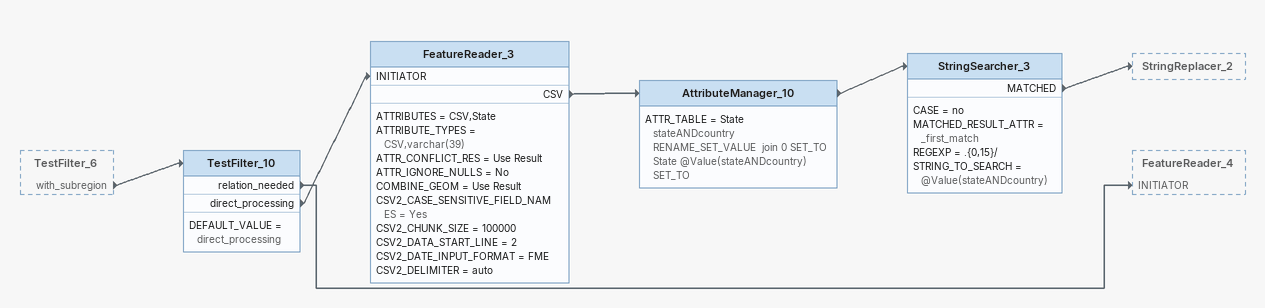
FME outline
TestFilter_6 [outside]
    with_subregion -> TestFilter_10
TestFilter_10
    DEFAULT_VALUE = direct_processing
    relation_needed -> FeatureReader_4 [INITIATOR]
    direct_processing -> FeatureReader_3 [INITIATOR]
FeatureReader_3
    ATTRIBUTES = CSV,State
    ATTRIBUTE_TYPES = CSV,varchar(39)
    ATTR_CONFLICT_RES = Use Result
    ATTR_IGNORE_NULLS = No
    COMBINE_GEOM = Use Result
    CSV2_CASE_SENSITIVE_FIELD_NAMES = Yes
    CSV2_CHUNK_SIZE = 100000
    CSV2_DATA_START_LINE = 2
    CSV2_DATE_INPUT_FORMAT = FME
    CSV2_DELIMITER = auto
    CSV -> AttributeManager_10
AttributeManager_10
    ATTR_TABLE = State stateANDcountry  RENAME_SET_VALUE  join 0 SET_TO  State @Value(stateANDcountry) SET_TO
    -> StringSearcher_3
StringSearcher_3
    CASE = no
    MATCHED_RESULT_ATTR = _first_match
    REGEXP = .{0,15}/
    STRING_TO_SEARCH = @Value(stateANDcountry)
    MATCHED -> StringReplacer_2
